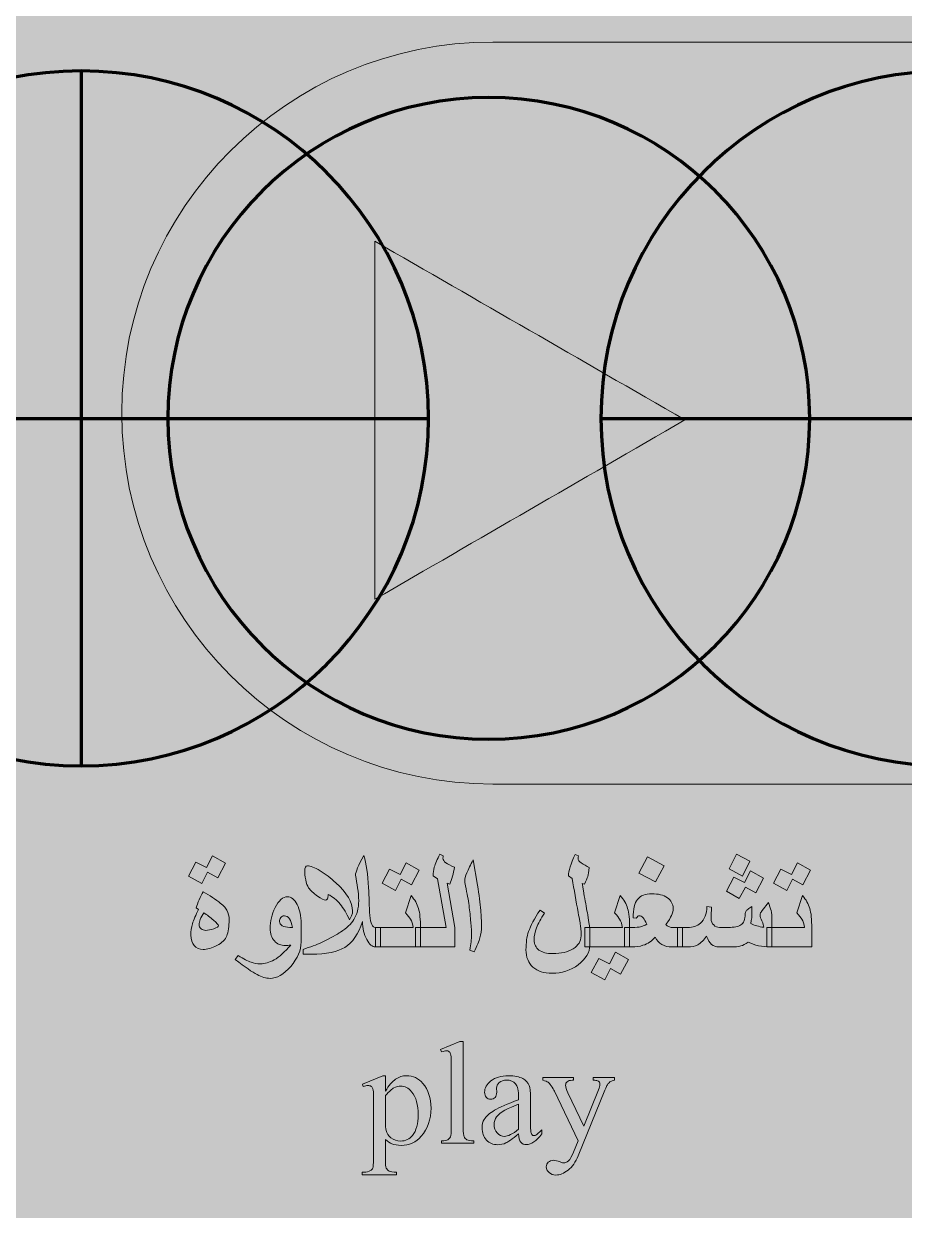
# Model space of a CAD drawing. Header units: inches. Extents: x -1481 to -429, y -1676 to -696.
# Drawn here: x -595.17 to -569.79, y -748.55 to -714.34 of the extents above; entities that cross this region are included whole.
import ezdxf

# ---------------------------------------------------------------- set-up
doc = ezdxf.new("R2010")
doc.units = ezdxf.units.IN
doc.header["$MEASUREMENT"] = 0
doc.layers.add('Layer 1', color=7, linetype='Continuous')

# ---------------------------------------------------------------- blocks, each defined once
blk = doc.blocks.new('block 2')
at = {"layer": 'Layer 1', "true_color": 0x009344}
h = blk.add_hatch(color=114, dxfattribs=at)
h.dxf.hatch_style = 2
h.paths.add_polyline_path([(-429.175, -985.727), (-669.175, -985.727), (-669.175, -695.727), (-429.175, -695.727)])
at = {"layer": 'Layer 1', "true_color": 0x008345}
h = blk.add_hatch(color=116, dxfattribs=at)
h.dxf.hatch_style = 2
h.paths.add_polyline_path([(-429.175, -751.646), (-669.175, -751.646), (-669.175, -695.727), (-429.175, -695.727)])
blk = doc.blocks.new('block 3')
at = {"layer": 'Layer 1', "color": 109, "lineweight": 120, "true_color": 0x166634}
for points in [[(-593.517, -715.699), (-593.517, -735.734)], [(-603.535, -725.716), (-583.499, -725.716)], [(-578.535, -725.716), (-558.499, -725.716)]]:
    blk.add_lwpolyline(points, dxfattribs=at)
for points in [[(-583.499, -725.716), (-583.499, -731.249), (-587.984, -735.734), (-593.517, -735.734), (-599.05, -735.734), (-603.535, -731.249), (-603.535, -725.716), (-603.535, -720.184), (-599.05, -715.699), (-593.517, -715.699), (-587.984, -715.699), (-583.499, -720.184), (-583.499, -725.716)], [(-558.499, -725.716), (-558.499, -731.249), (-562.984, -735.734), (-568.517, -735.734), (-574.05, -735.734), (-578.535, -731.249), (-578.535, -725.716), (-578.535, -720.184), (-574.05, -715.699), (-568.517, -715.699), (-562.984, -715.699), (-558.499, -720.184), (-558.499, -725.716)]]:
    blk.add_open_spline(points, degree=3, knots=[0, 0, 0, 0, 1, 1, 1, 2, 2, 2, 3, 3, 3, 4, 4, 4, 4], dxfattribs=at)
blk = doc.blocks.new('block 400')
at = {"layer": 'Layer 1', "lineweight": 0}
for points in [[(-589.353, -738.54), (-589.58, -738.961), (-589.874, -738.796), (-590.039, -739.122), (-590.424, -738.912), (-590.209, -738.511), (-589.903, -738.664), (-589.729, -738.329), (-589.353, -738.54)], [(-576.713, -738.616), (-576.961, -739.079), (-577.445, -738.827), (-577.192, -738.36), (-576.713, -738.616)], [(-574.247, -738.482), (-574.453, -738.912), (-574.842, -738.705), (-574.631, -738.283), (-574.247, -738.482)], [(-583.768, -738.744), (-583.995, -739.166), (-584.289, -739.001), (-584.454, -739.327), (-584.838, -739.116), (-584.623, -738.715), (-584.317, -738.868), (-584.144, -738.533), (-583.768, -738.744)], [(-573.846, -738.972), (-574.073, -739.393), (-574.367, -739.228), (-574.546, -739.555), (-574.917, -739.344), (-574.702, -738.943), (-574.396, -739.096), (-574.222, -738.761), (-573.846, -738.972)], [(-572.49, -738.744), (-572.717, -739.166), (-573.011, -739.001), (-573.176, -739.327), (-573.561, -739.116), (-573.346, -738.715), (-573.04, -738.868), (-572.866, -738.533), (-572.49, -738.744)], [(-577.74, -741.318), (-577.967, -741.739), (-578.261, -741.574), (-578.426, -741.901), (-578.811, -741.69), (-578.596, -741.289), (-578.29, -741.442), (-578.116, -741.107), (-577.74, -741.318)]]:
    blk.add_lwpolyline(points, dxfattribs=at)
for points, knots in [([(-584.884, -740.954), (-584.884, -740.954), (-585.035, -740.954), (-585.035, -740.954), (-585.122, -740.954), (-585.204, -740.883), (-585.281, -740.741), (-585.363, -740.589), (-585.405, -740.416), (-585.405, -740.22), (-585.526, -740.583), (-585.696, -740.831), (-585.913, -740.966), (-586.124, -741.097), (-586.447, -741.163), (-586.881, -741.163), (-586.881, -741.163), (-587.12, -741.159), (-587.12, -741.159), (-587.12, -741.159), (-587.12, -741.026), (-587.12, -741.026), (-587.021, -740.992), (-586.923, -740.957), (-586.826, -740.924), (-586.729, -740.89), (-586.656, -740.861), (-586.608, -740.836), (-586.327, -740.694), (-586.136, -740.591), (-586.037, -740.526), (-585.861, -740.412), (-585.733, -740.292), (-585.655, -740.166), (-585.563, -740.019), (-585.516, -739.838), (-585.516, -739.625), (-585.516, -739.497), (-585.526, -739.372), (-585.546, -739.251), (-585.566, -739.129), (-585.587, -739.009), (-585.607, -738.889), (-585.607, -738.795), (-585.527, -738.605), (-585.368, -738.318), (-585.296, -738.554), (-585.25, -738.862), (-585.231, -739.242), (-585.22, -739.511), (-585.208, -739.78), (-585.196, -740.049), (-585.174, -740.277), (-585.12, -740.392), (-585.035, -740.392), (-585.035, -740.392), (-584.884, -740.392), (-584.884, -740.392), (-584.884, -740.392), (-584.884, -740.954), (-584.884, -740.954)], [0, 0, 0, 0, 1, 1, 1, 2, 2, 2, 3, 3, 3, 4, 4, 4, 5, 5, 5, 6, 6, 6, 7, 7, 7, 8, 8, 8, 9, 9, 9, 10, 10, 10, 11, 11, 11, 12, 12, 12, 13, 13, 13, 14, 14, 14, 15, 15, 15, 16, 16, 16, 17, 17, 17, 18, 18, 18, 19, 19, 19, 20, 20, 20, 20]), ([(-582.742, -740.954), (-582.742, -740.954), (-583.879, -740.954), (-583.879, -740.954), (-583.879, -740.954), (-583.879, -740.392), (-583.879, -740.392), (-583.879, -740.392), (-582.99, -740.392), (-582.99, -740.392), (-582.99, -740.392), (-583.241, -738.988), (-583.241, -738.988), (-583.241, -738.988), (-583.373, -738.901), (-583.373, -738.901), (-583.373, -738.82), (-583.36, -738.738), (-583.336, -738.655), (-583.304, -738.551), (-583.25, -738.426), (-583.174, -738.281), (-583.174, -738.281), (-583.079, -738.331), (-583.079, -738.331), (-583.079, -738.339), (-583.082, -738.361), (-583.088, -738.397), (-583.088, -738.442), (-583.059, -738.487), (-583.001, -738.529), (-582.95, -738.568), (-582.868, -738.611), (-582.757, -738.657), (-582.769, -738.746), (-582.788, -738.832), (-582.812, -738.916), (-582.836, -739), (-582.863, -739.075), (-582.893, -739.141), (-582.893, -739.141), (-582.968, -739.112), (-582.968, -739.112), (-582.968, -739.112), (-582.742, -740.392), (-582.742, -740.392), (-582.742, -740.392), (-582.742, -740.954), (-582.742, -740.954)], [0, 0, 0, 0, 1, 1, 1, 2, 2, 2, 3, 3, 3, 4, 4, 4, 5, 5, 5, 6, 6, 6, 7, 7, 7, 8, 8, 8, 9, 9, 9, 10, 10, 10, 11, 11, 11, 12, 12, 12, 13, 13, 13, 14, 14, 14, 15, 15, 15, 16, 16, 16, 16]), ([(-581.978, -740.352), (-581.978, -740.475), (-581.992, -740.587), (-582.021, -740.688), (-582.05, -740.789), (-582.106, -740.926), (-582.188, -741.097), (-582.188, -741.097), (-582.312, -741.047), (-582.312, -741.047), (-582.279, -740.871), (-582.263, -740.727), (-582.263, -740.617), (-582.263, -740.533), (-582.27, -740.41), (-582.283, -740.247), (-582.297, -740.084), (-582.314, -739.923), (-582.335, -739.764), (-582.356, -739.605), (-582.39, -739.415), (-582.436, -739.195), (-582.453, -739.118), (-582.461, -739.065), (-582.461, -739.036), (-582.461, -738.993), (-582.44, -738.92), (-582.397, -738.817), (-582.354, -738.715), (-582.295, -738.591), (-582.217, -738.445), (-582.217, -738.445), (-582.093, -739.176), (-582.093, -739.176), (-582.048, -739.455), (-582.016, -739.696), (-581.998, -739.9), (-581.984, -740.057), (-581.978, -740.208), (-581.978, -740.352)], [0, 0, 0, 0, 1, 1, 1, 2, 2, 2, 3, 3, 3, 4, 4, 4, 5, 5, 5, 6, 6, 6, 7, 7, 7, 8, 8, 8, 9, 9, 9, 10, 10, 10, 11, 11, 11, 12, 12, 12, 13, 13, 13, 13]), ([(-578.856, -740.902), (-578.856, -741.114), (-578.967, -741.303), (-579.187, -741.467), (-579.408, -741.631), (-579.659, -741.713), (-579.942, -741.713), (-580.177, -741.713), (-580.361, -741.653), (-580.494, -741.533), (-580.627, -741.414), (-580.694, -741.248), (-580.694, -741.035), (-580.694, -740.835), (-580.669, -740.66), (-580.62, -740.512), (-580.563, -740.343), (-580.453, -740.137), (-580.289, -739.894), (-580.289, -739.894), (-580.161, -739.98), (-580.161, -739.98), (-580.268, -740.142), (-580.345, -740.281), (-580.39, -740.4), (-580.436, -740.518), (-580.458, -740.636), (-580.458, -740.753), (-580.458, -740.879), (-580.412, -740.975), (-580.319, -741.043), (-580.226, -741.112), (-580.094, -741.146), (-579.925, -741.146), (-579.682, -741.146), (-579.485, -741.099), (-579.334, -741.006), (-579.182, -740.912), (-579.106, -740.789), (-579.106, -740.638), (-579.106, -740.611), (-579.106, -740.591), (-579.106, -740.576), (-579.106, -740.56), (-579.106, -740.549), (-579.106, -740.541), (-579.106, -740.487), (-579.111, -740.428), (-579.12, -740.363), (-579.129, -740.298), (-579.152, -740.164), (-579.189, -739.962), (-579.248, -739.635), (-579.308, -739.308), (-579.367, -738.98), (-579.367, -738.98), (-579.47, -738.905), (-579.47, -738.905), (-579.47, -738.77), (-579.407, -738.564), (-579.28, -738.285), (-579.28, -738.285), (-579.185, -738.331), (-579.185, -738.331), (-579.19, -738.35), (-579.193, -738.372), (-579.193, -738.397), (-579.193, -738.452), (-579.165, -738.497), (-579.108, -738.531), (-579.024, -738.578), (-578.945, -738.623), (-578.871, -738.666), (-578.886, -738.784), (-578.901, -738.869), (-578.916, -738.92), (-578.931, -738.971), (-578.963, -739.047), (-579.011, -739.149), (-579.011, -739.149), (-579.073, -739.125), (-579.073, -739.125), (-579.073, -739.145), (-579.054, -739.262), (-579.014, -739.477), (-578.975, -739.691), (-578.942, -739.876), (-578.914, -740.032), (-578.876, -740.255), (-578.856, -740.391), (-578.856, -740.439), (-578.856, -740.439), (-578.856, -740.902), (-578.856, -740.902)], [0, 0, 0, 0, 1, 1, 1, 2, 2, 2, 3, 3, 3, 4, 4, 4, 5, 5, 5, 6, 6, 6, 7, 7, 7, 8, 8, 8, 9, 9, 9, 10, 10, 10, 11, 11, 11, 12, 12, 12, 13, 13, 13, 14, 14, 14, 15, 15, 15, 16, 16, 16, 17, 17, 17, 18, 18, 18, 19, 19, 19, 20, 20, 20, 21, 21, 21, 22, 22, 22, 23, 23, 23, 24, 24, 24, 25, 25, 25, 26, 26, 26, 27, 27, 27, 28, 28, 28, 29, 29, 29, 30, 30, 30, 31, 31, 31, 31]), ([(-585.694, -739.918), (-585.694, -739.96), (-585.7, -739.998), (-585.713, -740.033), (-585.725, -740.068), (-585.748, -740.114), (-585.781, -740.17), (-585.862, -739.987), (-585.952, -739.837), (-586.05, -739.72), (-586.148, -739.603), (-586.263, -739.509), (-586.397, -739.439), (-586.397, -739.498), (-586.404, -739.541), (-586.418, -739.568), (-586.431, -739.594), (-586.451, -739.608), (-586.475, -739.608), (-586.517, -739.608), (-586.593, -739.569), (-586.703, -739.49), (-586.821, -739.406), (-586.907, -739.326), (-586.959, -739.249), (-586.996, -739.195), (-587.024, -739.117), (-587.043, -739.015), (-587.061, -738.913), (-587.071, -738.83), (-587.071, -738.765), (-587.071, -738.666), (-587.045, -738.616), (-586.992, -738.616), (-586.911, -738.616), (-586.79, -738.664), (-586.628, -738.759), (-586.467, -738.855), (-586.316, -738.97), (-586.174, -739.104), (-585.854, -739.399), (-585.694, -739.67), (-585.694, -739.918)], [0, 0, 0, 0, 1, 1, 1, 2, 2, 2, 3, 3, 3, 4, 4, 4, 5, 5, 5, 6, 6, 6, 7, 7, 7, 8, 8, 8, 9, 9, 9, 10, 10, 10, 11, 11, 11, 12, 12, 12, 13, 13, 13, 14, 14, 14, 14]), ([(-589.249, -740.179), (-589.249, -740.261), (-589.256, -740.345), (-589.269, -740.43), (-589.282, -740.514), (-589.299, -740.584), (-589.32, -740.638), (-589.358, -740.742), (-589.453, -740.835), (-589.605, -740.915), (-589.746, -740.989), (-589.878, -741.026), (-590.002, -741.026), (-590.109, -741.026), (-590.195, -740.989), (-590.258, -740.915), (-590.322, -740.84), (-590.353, -740.741), (-590.353, -740.617), (-590.353, -740.504), (-590.337, -740.393), (-590.305, -740.284), (-590.272, -740.175), (-590.214, -740.038), (-590.13, -739.873), (-590.13, -739.873), (-590.204, -739.823), (-590.204, -739.823), (-590.181, -739.76), (-590.149, -739.683), (-590.109, -739.592), (-590.069, -739.502), (-590.034, -739.426), (-590.002, -739.364), (-590.002, -739.364), (-589.799, -739.484), (-589.799, -739.484), (-589.711, -739.538), (-589.627, -739.596), (-589.547, -739.658), (-589.434, -739.743), (-589.356, -739.823), (-589.314, -739.898), (-589.271, -739.973), (-589.249, -740.067), (-589.249, -740.179)], [0, 0, 0, 0, 1, 1, 1, 2, 2, 2, 3, 3, 3, 4, 4, 4, 5, 5, 5, 6, 6, 6, 7, 7, 7, 8, 8, 8, 9, 9, 9, 10, 10, 10, 11, 11, 11, 12, 12, 12, 13, 13, 13, 14, 14, 14, 15, 15, 15, 15]), ([(-587.174, -740.811), (-587.174, -741.048), (-587.275, -741.283), (-587.476, -741.514), (-587.677, -741.746), (-587.876, -741.861), (-588.071, -741.861), (-588.186, -741.861), (-588.311, -741.825), (-588.446, -741.752), (-588.582, -741.679), (-588.791, -741.535), (-589.072, -741.32), (-589.072, -741.32), (-588.985, -741.2), (-588.985, -741.2), (-588.836, -741.299), (-588.714, -741.365), (-588.619, -741.398), (-588.54, -741.426), (-588.452, -741.44), (-588.352, -741.44), (-588.219, -741.44), (-588.086, -741.402), (-587.955, -741.328), (-587.801, -741.24), (-587.641, -741.098), (-587.476, -740.902), (-587.534, -740.911), (-587.582, -740.915), (-587.621, -740.915), (-587.757, -740.915), (-587.866, -740.87), (-587.946, -740.781), (-588.027, -740.692), (-588.067, -740.572), (-588.067, -740.419), (-588.067, -740.212), (-588.02, -740.013), (-587.924, -739.821), (-587.821, -739.613), (-587.703, -739.509), (-587.571, -739.509), (-587.461, -739.509), (-587.367, -739.584), (-587.29, -739.734), (-587.213, -739.885), (-587.174, -740.066), (-587.174, -740.278), (-587.174, -740.278), (-587.174, -740.811), (-587.174, -740.811)], [0, 0, 0, 0, 1, 1, 1, 2, 2, 2, 3, 3, 3, 4, 4, 4, 5, 5, 5, 6, 6, 6, 7, 7, 7, 8, 8, 8, 9, 9, 9, 10, 10, 10, 11, 11, 11, 12, 12, 12, 13, 13, 13, 14, 14, 14, 15, 15, 15, 16, 16, 16, 17, 17, 17, 17]), ([(-583.735, -740.954), (-583.735, -740.954), (-585.029, -740.954), (-585.029, -740.954), (-585.029, -740.954), (-585.029, -740.392), (-585.029, -740.392), (-585.029, -740.392), (-583.941, -740.392), (-583.941, -740.392), (-583.956, -740.298), (-583.984, -740.219), (-584.024, -740.154), (-584.045, -740.118), (-584.093, -740.056), (-584.169, -739.968), (-584.169, -739.968), (-584.003, -739.476), (-584.003, -739.476), (-583.9, -739.593), (-583.829, -739.716), (-583.791, -739.844), (-583.754, -739.972), (-583.735, -740.162), (-583.735, -740.414), (-583.735, -740.414), (-583.735, -740.954), (-583.735, -740.954)], [0, 0, 0, 0, 1, 1, 1, 2, 2, 2, 3, 3, 3, 4, 4, 4, 5, 5, 5, 6, 6, 6, 7, 7, 7, 8, 8, 8, 9, 9, 9, 9]), ([(-577.707, -740.954), (-577.707, -740.954), (-579.001, -740.954), (-579.001, -740.954), (-579.001, -740.954), (-579.001, -740.392), (-579.001, -740.392), (-579.001, -740.392), (-577.914, -740.392), (-577.914, -740.392), (-577.929, -740.298), (-577.956, -740.219), (-577.996, -740.154), (-578.017, -740.118), (-578.065, -740.056), (-578.141, -739.968), (-578.141, -739.968), (-577.976, -739.476), (-577.976, -739.476), (-577.872, -739.593), (-577.802, -739.716), (-577.764, -739.844), (-577.726, -739.972), (-577.707, -740.162), (-577.707, -740.414), (-577.707, -740.414), (-577.707, -740.954), (-577.707, -740.954)], [0, 0, 0, 0, 1, 1, 1, 2, 2, 2, 3, 3, 3, 4, 4, 4, 5, 5, 5, 6, 6, 6, 7, 7, 7, 8, 8, 8, 9, 9, 9, 9]), ([(-576.182, -740.954), (-576.182, -740.954), (-576.487, -740.954), (-576.487, -740.954), (-576.596, -740.954), (-576.692, -740.932), (-576.775, -740.888), (-576.857, -740.844), (-576.924, -740.773), (-576.975, -740.675), (-577.065, -740.785), (-577.181, -740.863), (-577.325, -740.908), (-577.42, -740.939), (-577.523, -740.954), (-577.635, -740.954), (-577.635, -740.954), (-577.852, -740.954), (-577.852, -740.954), (-577.852, -740.954), (-577.852, -740.392), (-577.852, -740.392), (-577.852, -740.392), (-577.635, -740.392), (-577.635, -740.392), (-577.52, -740.392), (-577.44, -740.385), (-577.394, -740.374), (-577.348, -740.362), (-577.285, -740.336), (-577.207, -740.295), (-577.248, -740.213), (-577.284, -740.155), (-577.314, -740.119), (-577.351, -740.076), (-577.39, -740.055), (-577.43, -740.055), (-577.445, -740.055), (-577.459, -740.06), (-577.472, -740.07), (-577.486, -740.08), (-577.5, -740.1), (-577.517, -740.129), (-577.517, -740.129), (-577.608, -740.117), (-577.608, -740.117), (-577.608, -739.867), (-577.565, -739.689), (-577.479, -739.582), (-577.392, -739.475), (-577.256, -739.422), (-577.07, -739.422), (-576.879, -739.422), (-576.728, -739.459), (-576.619, -739.535), (-576.509, -739.61), (-576.454, -739.713), (-576.454, -739.844), (-576.454, -739.914), (-576.469, -739.981), (-576.498, -740.045), (-576.527, -740.109), (-576.581, -740.197), (-576.661, -740.307), (-576.642, -740.333), (-576.616, -740.354), (-576.583, -740.369), (-576.549, -740.384), (-576.518, -740.392), (-576.487, -740.392), (-576.487, -740.392), (-576.182, -740.392), (-576.182, -740.392), (-576.182, -740.392), (-576.182, -740.954), (-576.182, -740.954)], [0, 0, 0, 0, 1, 1, 1, 2, 2, 2, 3, 3, 3, 4, 4, 4, 5, 5, 5, 6, 6, 6, 7, 7, 7, 8, 8, 8, 9, 9, 9, 10, 10, 10, 11, 11, 11, 12, 12, 12, 13, 13, 13, 14, 14, 14, 15, 15, 15, 16, 16, 16, 17, 17, 17, 18, 18, 18, 19, 19, 19, 20, 20, 20, 21, 21, 21, 22, 22, 22, 23, 23, 23, 24, 24, 24, 25, 25, 25, 25]), ([(-572.457, -740.954), (-572.457, -740.954), (-573.751, -740.954), (-573.751, -740.954), (-573.751, -740.954), (-573.751, -740.392), (-573.751, -740.392), (-573.751, -740.392), (-572.663, -740.392), (-572.663, -740.392), (-572.679, -740.298), (-572.706, -740.219), (-572.746, -740.154), (-572.767, -740.118), (-572.815, -740.056), (-572.891, -739.968), (-572.891, -739.968), (-572.725, -739.476), (-572.725, -739.476), (-572.622, -739.593), (-572.551, -739.716), (-572.514, -739.844), (-572.476, -739.972), (-572.457, -740.162), (-572.457, -740.414), (-572.457, -740.414), (-572.457, -740.954), (-572.457, -740.954)], [0, 0, 0, 0, 1, 1, 1, 2, 2, 2, 3, 3, 3, 4, 4, 4, 5, 5, 5, 6, 6, 6, 7, 7, 7, 8, 8, 8, 9, 9, 9, 9]), ([(-573.606, -740.954), (-573.76, -740.954), (-573.888, -740.943), (-573.99, -740.921), (-574.092, -740.899), (-574.193, -740.864), (-574.292, -740.815), (-574.372, -740.872), (-574.443, -740.909), (-574.506, -740.927), (-574.569, -740.945), (-574.663, -740.954), (-574.788, -740.954), (-574.788, -740.954), (-575.125, -740.954), (-575.125, -740.954), (-575.218, -740.954), (-575.291, -740.93), (-575.344, -740.882), (-575.398, -740.833), (-575.446, -740.753), (-575.489, -740.642), (-575.565, -740.758), (-575.65, -740.84), (-575.743, -740.89), (-575.823, -740.933), (-575.919, -740.954), (-576.031, -740.954), (-576.031, -740.954), (-576.326, -740.954), (-576.326, -740.954), (-576.326, -740.954), (-576.326, -740.392), (-576.326, -740.392), (-576.326, -740.392), (-576.031, -740.392), (-576.031, -740.392), (-575.886, -740.392), (-575.765, -740.351), (-575.669, -740.27), (-575.544, -740.164), (-575.481, -740.002), (-575.481, -739.786), (-575.481, -739.786), (-575.344, -739.807), (-575.344, -739.807), (-575.347, -739.851), (-575.35, -739.901), (-575.353, -739.958), (-575.355, -740.014), (-575.357, -740.077), (-575.357, -740.146), (-575.357, -740.216), (-575.333, -740.275), (-575.284, -740.321), (-575.236, -740.368), (-575.181, -740.392), (-575.119, -740.392), (-575.119, -740.392), (-574.865, -740.392), (-574.865, -740.392), (-574.697, -740.392), (-574.577, -740.368), (-574.505, -740.321), (-574.418, -740.265), (-574.375, -740.159), (-574.375, -740.005), (-574.375, -739.972), (-574.365, -739.942), (-574.344, -739.916), (-574.332, -739.901), (-574.306, -739.878), (-574.267, -739.848), (-574.267, -739.848), (-574.189, -739.786), (-574.189, -739.786), (-574.186, -739.812), (-574.184, -739.847), (-574.183, -739.892), (-574.181, -739.937), (-574.181, -739.967), (-574.181, -739.98), (-574.181, -740.056), (-574.192, -740.157), (-574.214, -740.282), (-574.163, -740.307), (-574.106, -740.328), (-574.042, -740.346), (-573.979, -740.364), (-573.912, -740.378), (-573.842, -740.388), (-573.842, -740.341), (-573.859, -740.28), (-573.893, -740.206), (-573.928, -740.131), (-573.945, -740.081), (-573.945, -740.055), (-573.945, -740.019), (-573.94, -739.991), (-573.931, -739.972), (-573.928, -739.965), (-573.913, -739.944), (-573.885, -739.908), (-573.885, -739.908), (-573.709, -739.67), (-573.709, -739.67), (-573.672, -739.757), (-573.646, -739.836), (-573.63, -739.907), (-573.614, -739.978), (-573.606, -740.066), (-573.606, -740.173), (-573.606, -740.173), (-573.606, -740.954), (-573.606, -740.954)], [0, 0, 0, 0, 1, 1, 1, 2, 2, 2, 3, 3, 3, 4, 4, 4, 5, 5, 5, 6, 6, 6, 7, 7, 7, 8, 8, 8, 9, 9, 9, 10, 10, 10, 11, 11, 11, 12, 12, 12, 13, 13, 13, 14, 14, 14, 15, 15, 15, 16, 16, 16, 17, 17, 17, 18, 18, 18, 19, 19, 19, 20, 20, 20, 21, 21, 21, 22, 22, 22, 23, 23, 23, 24, 24, 24, 25, 25, 25, 26, 26, 26, 27, 27, 27, 28, 28, 28, 29, 29, 29, 30, 30, 30, 31, 31, 31, 32, 32, 32, 33, 33, 33, 34, 34, 34, 35, 35, 35, 36, 36, 36, 37, 37, 37, 38, 38, 38, 38]), ([(-589.555, -740.344), (-589.555, -740.318), (-589.603, -740.264), (-589.699, -740.181), (-589.795, -740.098), (-589.889, -740.027), (-589.981, -739.968), (-590.069, -740.107), (-590.114, -740.223), (-590.114, -740.315), (-590.114, -740.359), (-590.095, -740.397), (-590.059, -740.429), (-590.022, -740.461), (-589.978, -740.476), (-589.927, -740.476), (-589.859, -740.476), (-589.779, -740.46), (-589.69, -740.428), (-589.6, -740.395), (-589.555, -740.368), (-589.555, -740.344)], [0, 0, 0, 0, 1, 1, 1, 2, 2, 2, 3, 3, 3, 4, 4, 4, 5, 5, 5, 6, 6, 6, 7, 7, 7, 7]), ([(-587.422, -740.392), (-587.461, -740.17), (-587.539, -740.059), (-587.658, -740.059), (-587.701, -740.059), (-587.735, -740.075), (-587.76, -740.109), (-587.786, -740.143), (-587.798, -740.18), (-587.798, -740.22), (-587.798, -740.27), (-587.771, -740.31), (-587.717, -740.343), (-587.662, -740.375), (-587.59, -740.392), (-587.501, -740.392), (-587.501, -740.392), (-587.422, -740.392), (-587.422, -740.392)], [0, 0, 0, 0, 1, 1, 1, 2, 2, 2, 3, 3, 3, 4, 4, 4, 5, 5, 5, 6, 6, 6, 6])]:
    blk.add_open_spline(points, degree=3, knots=knots, dxfattribs=at)
blk = doc.blocks.new('block 404')
at = {"layer": 'Layer 1', "lineweight": 0}
for points, knots in [([(-582.503, -743.677), (-582.503, -743.677), (-582.503, -746.188), (-582.503, -746.188), (-582.503, -746.307), (-582.494, -746.385), (-582.477, -746.424), (-582.46, -746.462), (-582.433, -746.492), (-582.397, -746.512), (-582.361, -746.532), (-582.295, -746.542), (-582.197, -746.542), (-582.197, -746.542), (-582.197, -746.616), (-582.197, -746.616), (-582.197, -746.616), (-583.125, -746.616), (-583.125, -746.616), (-583.125, -746.616), (-583.125, -746.542), (-583.125, -746.542), (-583.038, -746.542), (-582.979, -746.533), (-582.947, -746.515), (-582.915, -746.497), (-582.891, -746.467), (-582.873, -746.426), (-582.855, -746.384), (-582.846, -746.305), (-582.846, -746.188), (-582.846, -746.188), (-582.846, -744.468), (-582.846, -744.468), (-582.846, -744.255), (-582.851, -744.123), (-582.86, -744.074), (-582.87, -744.026), (-582.885, -743.992), (-582.907, -743.974), (-582.928, -743.956), (-582.955, -743.947), (-582.988, -743.947), (-583.024, -743.947), (-583.07, -743.958), (-583.125, -743.98), (-583.125, -743.98), (-583.16, -743.908), (-583.16, -743.908), (-583.16, -743.908), (-582.596, -743.677), (-582.596, -743.677), (-582.596, -743.677), (-582.503, -743.677), (-582.503, -743.677)], [0, 0, 0, 0, 1, 1, 1, 2, 2, 2, 3, 3, 3, 4, 4, 4, 5, 5, 5, 6, 6, 6, 7, 7, 7, 8, 8, 8, 9, 9, 9, 10, 10, 10, 11, 11, 11, 12, 12, 12, 13, 13, 13, 14, 14, 14, 15, 15, 15, 16, 16, 16, 17, 17, 17, 18, 18, 18, 18]), ([(-585.407, -744.911), (-585.407, -744.911), (-584.824, -744.675), (-584.824, -744.675), (-584.824, -744.675), (-584.745, -744.675), (-584.745, -744.675), (-584.745, -744.675), (-584.745, -745.117), (-584.745, -745.117), (-584.648, -744.951), (-584.549, -744.834), (-584.451, -744.767), (-584.352, -744.7), (-584.249, -744.667), (-584.14, -744.667), (-583.95, -744.667), (-583.791, -744.741), (-583.664, -744.89), (-583.509, -745.072), (-583.431, -745.309), (-583.431, -745.601), (-583.431, -745.928), (-583.524, -746.198), (-583.712, -746.411), (-583.866, -746.586), (-584.06, -746.674), (-584.295, -746.674), (-584.397, -746.674), (-584.485, -746.659), (-584.559, -746.63), (-584.614, -746.61), (-584.676, -746.568), (-584.745, -746.506), (-584.745, -746.506), (-584.745, -747.083), (-584.745, -747.083), (-584.745, -747.213), (-584.737, -747.295), (-584.722, -747.33), (-584.706, -747.365), (-584.678, -747.393), (-584.639, -747.414), (-584.6, -747.434), (-584.528, -747.445), (-584.425, -747.445), (-584.425, -747.445), (-584.425, -747.521), (-584.425, -747.521), (-584.425, -747.521), (-585.417, -747.521), (-585.417, -747.521), (-585.417, -747.521), (-585.417, -747.445), (-585.417, -747.445), (-585.417, -747.445), (-585.365, -747.445), (-585.365, -747.445), (-585.29, -747.446), (-585.225, -747.432), (-585.171, -747.401), (-585.145, -747.386), (-585.125, -747.362), (-585.11, -747.328), (-585.096, -747.294), (-585.088, -747.208), (-585.088, -747.071), (-585.088, -747.071), (-585.088, -745.281), (-585.088, -745.281), (-585.088, -745.158), (-585.094, -745.08), (-585.105, -745.047), (-585.116, -745.014), (-585.134, -744.989), (-585.158, -744.973), (-585.182, -744.956), (-585.215, -744.948), (-585.256, -744.948), (-585.289, -744.948), (-585.331, -744.957), (-585.382, -744.977), (-585.382, -744.977), (-585.407, -744.911), (-585.407, -744.911)], [0, 0, 0, 0, 1, 1, 1, 2, 2, 2, 3, 3, 3, 4, 4, 4, 5, 5, 5, 6, 6, 6, 7, 7, 7, 8, 8, 8, 9, 9, 9, 10, 10, 10, 11, 11, 11, 12, 12, 12, 13, 13, 13, 14, 14, 14, 15, 15, 15, 16, 16, 16, 17, 17, 17, 18, 18, 18, 19, 19, 19, 20, 20, 20, 21, 21, 21, 22, 22, 22, 23, 23, 23, 24, 24, 24, 25, 25, 25, 26, 26, 26, 27, 27, 27, 28, 28, 28, 28]), ([(-580.905, -746.343), (-581.099, -746.493), (-581.221, -746.58), (-581.271, -746.604), (-581.345, -746.638), (-581.424, -746.655), (-581.508, -746.655), (-581.639, -746.655), (-581.747, -746.61), (-581.832, -746.521), (-581.917, -746.431), (-581.959, -746.313), (-581.959, -746.167), (-581.959, -746.075), (-581.938, -745.995), (-581.897, -745.928), (-581.84, -745.834), (-581.742, -745.746), (-581.602, -745.663), (-581.463, -745.58), (-581.23, -745.48), (-580.905, -745.361), (-580.905, -745.361), (-580.905, -745.287), (-580.905, -745.287), (-580.905, -745.098), (-580.935, -744.968), (-580.995, -744.898), (-581.055, -744.828), (-581.142, -744.793), (-581.256, -744.793), (-581.343, -744.793), (-581.412, -744.816), (-581.463, -744.863), (-581.515, -744.91), (-581.541, -744.964), (-581.541, -745.024), (-581.541, -745.024), (-581.537, -745.144), (-581.537, -745.144), (-581.537, -745.208), (-581.553, -745.256), (-581.586, -745.291), (-581.618, -745.325), (-581.661, -745.343), (-581.713, -745.343), (-581.764, -745.343), (-581.806, -745.325), (-581.838, -745.289), (-581.87, -745.253), (-581.887, -745.204), (-581.887, -745.142), (-581.887, -745.024), (-581.826, -744.915), (-581.705, -744.816), (-581.583, -744.716), (-581.413, -744.667), (-581.194, -744.667), (-581.026, -744.667), (-580.888, -744.695), (-580.781, -744.751), (-580.699, -744.794), (-580.639, -744.861), (-580.601, -744.952), (-580.576, -745.011), (-580.564, -745.132), (-580.564, -745.316), (-580.564, -745.316), (-580.564, -745.959), (-580.564, -745.959), (-580.564, -746.139), (-580.56, -746.25), (-580.553, -746.29), (-580.546, -746.331), (-580.535, -746.358), (-580.519, -746.372), (-580.503, -746.386), (-580.485, -746.393), (-580.464, -746.393), (-580.442, -746.393), (-580.423, -746.388), (-580.407, -746.378), (-580.378, -746.36), (-580.322, -746.31), (-580.239, -746.227), (-580.239, -746.227), (-580.239, -746.343), (-580.239, -746.343), (-580.394, -746.55), (-580.541, -746.653), (-580.682, -746.653), (-580.749, -746.653), (-580.803, -746.63), (-580.843, -746.583), (-580.883, -746.536), (-580.903, -746.456), (-580.905, -746.343)], [0, 0, 0, 0, 1, 1, 1, 2, 2, 2, 3, 3, 3, 4, 4, 4, 5, 5, 5, 6, 6, 6, 7, 7, 7, 8, 8, 8, 9, 9, 9, 10, 10, 10, 11, 11, 11, 12, 12, 12, 13, 13, 13, 14, 14, 14, 15, 15, 15, 16, 16, 16, 17, 17, 17, 18, 18, 18, 19, 19, 19, 20, 20, 20, 21, 21, 21, 22, 22, 22, 23, 23, 23, 24, 24, 24, 25, 25, 25, 26, 26, 26, 27, 27, 27, 28, 28, 28, 29, 29, 29, 30, 30, 30, 31, 31, 31, 32, 32, 32, 32]), ([(-584.745, -745.239), (-584.745, -745.239), (-584.745, -745.946), (-584.745, -745.946), (-584.745, -746.099), (-584.739, -746.2), (-584.727, -746.248), (-584.707, -746.328), (-584.66, -746.398), (-584.585, -746.459), (-584.51, -746.519), (-584.415, -746.55), (-584.301, -746.55), (-584.163, -746.55), (-584.052, -746.496), (-583.966, -746.389), (-583.854, -746.248), (-583.799, -746.05), (-583.799, -745.795), (-583.799, -745.506), (-583.862, -745.283), (-583.989, -745.128), (-584.077, -745.02), (-584.182, -744.966), (-584.303, -744.966), (-584.369, -744.966), (-584.435, -744.983), (-584.499, -745.016), (-584.549, -745.041), (-584.631, -745.115), (-584.745, -745.239)], [0, 0, 0, 0, 1, 1, 1, 2, 2, 2, 3, 3, 3, 4, 4, 4, 5, 5, 5, 6, 6, 6, 7, 7, 7, 8, 8, 8, 9, 9, 9, 10, 10, 10, 10]), ([(-580.206, -744.723), (-580.206, -744.723), (-579.323, -744.723), (-579.323, -744.723), (-579.323, -744.723), (-579.323, -744.799), (-579.323, -744.799), (-579.323, -744.799), (-579.367, -744.799), (-579.367, -744.799), (-579.429, -744.799), (-579.475, -744.812), (-579.506, -744.839), (-579.537, -744.866), (-579.553, -744.9), (-579.553, -744.94), (-579.553, -744.993), (-579.53, -745.068), (-579.485, -745.163), (-579.485, -745.163), (-579.024, -746.118), (-579.024, -746.118), (-579.024, -746.118), (-578.6, -745.072), (-578.6, -745.072), (-578.577, -745.015), (-578.565, -744.96), (-578.565, -744.904), (-578.565, -744.88), (-578.57, -744.861), (-578.579, -744.849), (-578.59, -744.833), (-578.608, -744.821), (-578.631, -744.812), (-578.654, -744.803), (-578.696, -744.799), (-578.755, -744.799), (-578.755, -744.799), (-578.755, -744.723), (-578.755, -744.723), (-578.755, -744.723), (-578.139, -744.723), (-578.139, -744.723), (-578.139, -744.723), (-578.139, -744.799), (-578.139, -744.799), (-578.19, -744.804), (-578.229, -744.816), (-578.257, -744.832), (-578.284, -744.849), (-578.315, -744.88), (-578.348, -744.925), (-578.36, -744.944), (-578.384, -744.997), (-578.418, -745.084), (-578.418, -745.084), (-579.189, -746.974), (-579.189, -746.974), (-579.264, -747.157), (-579.361, -747.295), (-579.482, -747.389), (-579.602, -747.483), (-579.718, -747.53), (-579.83, -747.53), (-579.911, -747.53), (-579.978, -747.506), (-580.03, -747.459), (-580.083, -747.412), (-580.109, -747.359), (-580.109, -747.298), (-580.109, -747.24), (-580.09, -747.194), (-580.052, -747.159), (-580.014, -747.123), (-579.962, -747.106), (-579.896, -747.106), (-579.851, -747.106), (-579.789, -747.121), (-579.71, -747.151), (-579.655, -747.172), (-579.62, -747.182), (-579.607, -747.182), (-579.565, -747.182), (-579.52, -747.161), (-579.471, -747.118), (-579.422, -747.076), (-579.373, -746.993), (-579.323, -746.87), (-579.323, -746.87), (-579.189, -746.542), (-579.189, -746.542), (-579.189, -746.542), (-579.869, -745.113), (-579.869, -745.113), (-579.89, -745.07), (-579.923, -745.017), (-579.968, -744.954), (-580.003, -744.906), (-580.031, -744.873), (-580.053, -744.857), (-580.085, -744.835), (-580.136, -744.816), (-580.206, -744.799), (-580.206, -744.799), (-580.206, -744.723), (-580.206, -744.723)], [0, 0, 0, 0, 1, 1, 1, 2, 2, 2, 3, 3, 3, 4, 4, 4, 5, 5, 5, 6, 6, 6, 7, 7, 7, 8, 8, 8, 9, 9, 9, 10, 10, 10, 11, 11, 11, 12, 12, 12, 13, 13, 13, 14, 14, 14, 15, 15, 15, 16, 16, 16, 17, 17, 17, 18, 18, 18, 19, 19, 19, 20, 20, 20, 21, 21, 21, 22, 22, 22, 23, 23, 23, 24, 24, 24, 25, 25, 25, 26, 26, 26, 27, 27, 27, 28, 28, 28, 29, 29, 29, 30, 30, 30, 31, 31, 31, 32, 32, 32, 33, 33, 33, 34, 34, 34, 35, 35, 35, 35]), ([(-580.905, -746.209), (-580.905, -746.209), (-580.905, -745.487), (-580.905, -745.487), (-581.113, -745.57), (-581.247, -745.629), (-581.308, -745.663), (-581.417, -745.724), (-581.495, -745.787), (-581.541, -745.853), (-581.588, -745.919), (-581.612, -745.992), (-581.612, -746.07), (-581.612, -746.169), (-581.582, -746.252), (-581.523, -746.317), (-581.464, -746.383), (-581.395, -746.415), (-581.318, -746.415), (-581.213, -746.415), (-581.076, -746.347), (-580.905, -746.209)], [0, 0, 0, 0, 1, 1, 1, 2, 2, 2, 3, 3, 3, 4, 4, 4, 5, 5, 5, 6, 6, 6, 7, 7, 7, 7])]:
    blk.add_open_spline(points, degree=3, knots=knots, dxfattribs=at)
blk = doc.blocks.new('block 408')
at = {"layer": 'Layer 1', "true_color": 0x38b449}
h = blk.add_hatch(color=95, dxfattribs=at)
h.dxf.hatch_style = 2
edge = h.paths.add_edge_path()
edge.add_spline(control_points=[(-585.052, -720.608), (-582.069, -722.327), (-579.152, -724.008), (-576.111, -725.761), (-579.134, -727.509), (-582.057, -729.2), (-585.052, -730.933), (-585.052, -727.453), (-585.052, -724.092), (-585.052, -720.608)], knot_values=[0, 0, 0, 0, 1, 1, 1, 2, 2, 2, 3, 3, 3, 3], degree=3, periodic=1)
at = {"layer": 'Layer 1', "color": 109, "lineweight": 106, "true_color": 0x166634}
blk.add_open_spline([(-572.516, -725.716), (-572.516, -730.825), (-576.658, -734.967), (-581.767, -734.967), (-586.875, -734.967), (-591.017, -730.825), (-591.017, -725.716), (-591.017, -720.608), (-586.875, -716.466), (-581.767, -716.466), (-576.658, -716.466), (-572.516, -720.608), (-572.516, -725.716)], degree=3, knots=[0, 0, 0, 0, 1, 1, 1, 2, 2, 2, 3, 3, 3, 4, 4, 4, 4], dxfattribs=at)
at = {"layer": 'Layer 1', "lineweight": 0}
blk.add_open_spline([(-585.052, -720.608), (-582.069, -722.327), (-579.152, -724.008), (-576.111, -725.761), (-579.134, -727.509), (-582.057, -729.2), (-585.052, -730.933), (-585.052, -727.453), (-585.052, -724.092), (-585.052, -720.608)], degree=3, knots=[0, 0, 0, 0, 1, 1, 1, 2, 2, 2, 3, 3, 3, 3], dxfattribs=at)

msp = doc.modelspace()

# ---------------------------------------------------------------- hatches: boundary and pattern name
at = {"layer": 'Layer 1', "true_color": 0x005f32}
h = msp.add_hatch(color=128, dxfattribs=at)
h.dxf.hatch_style = 2
edge = h.paths.add_edge_path()
edge.add_spline(control_points=[(-556.801, -736.259), (-556.801, -736.259), (-581.648, -736.259), (-581.648, -736.259), (-587.555, -736.259), (-592.344, -731.47), (-592.344, -725.563), (-592.344, -725.563), (-592.344, -725.563), (-592.344, -725.563), (-592.344, -719.656), (-587.555, -714.867), (-581.648, -714.867), (-581.648, -714.867), (-556.801, -714.867), (-556.801, -714.867), (-550.894, -714.867), (-546.105, -719.656), (-546.105, -725.563), (-546.105, -725.563), (-546.105, -725.563), (-546.105, -725.563), (-546.105, -731.47), (-550.894, -736.259), (-556.801, -736.259)], knot_values=[0, 0, 0, 0, 1, 1, 1, 2, 2, 2, 3, 3, 3, 4, 4, 4, 5, 5, 5, 6, 6, 6, 7, 7, 7, 8, 8, 8, 8], degree=3, periodic=1)

# ---------------------------------------------------------------- linework, layer by layer
at = {"layer": 'Layer 1', "lineweight": 0}
msp.add_open_spline([(-556.801, -736.259), (-556.801, -736.259), (-581.648, -736.259), (-581.648, -736.259), (-587.555, -736.259), (-592.344, -731.47), (-592.344, -725.563), (-592.344, -725.563), (-592.344, -725.563), (-592.344, -725.563), (-592.344, -719.656), (-587.555, -714.867), (-581.648, -714.867), (-581.648, -714.867), (-556.801, -714.867), (-556.801, -714.867), (-550.894, -714.867), (-546.105, -719.656), (-546.105, -725.563), (-546.105, -725.563), (-546.105, -725.563), (-546.105, -725.563), (-546.105, -731.47), (-550.894, -736.259), (-556.801, -736.259)], degree=3, knots=[0, 0, 0, 0, 1, 1, 1, 2, 2, 2, 3, 3, 3, 4, 4, 4, 5, 5, 5, 6, 6, 6, 7, 7, 7, 8, 8, 8, 8], dxfattribs=at)

# ---------------------------------------------------------------- block references
at = {"layer": 'Layer 1'}
for name in ['block 2', 'block 3', 'block 408', 'block 400', 'block 404']:
    msp.add_blockref(name, (0, 0), dxfattribs=at)

doc.saveas('drawing.dxf')
